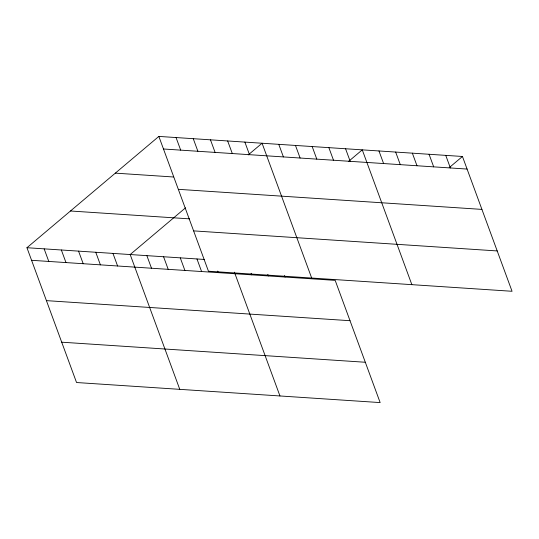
<?xml version="1.0" encoding="UTF-8"?>
<svg xmlns="http://www.w3.org/2000/svg" width="539" height="539" viewBox="0 0 539 539"><rect width="100%" height="100%" fill="white"/><g stroke="black" fill="none" stroke-linecap="round" stroke-linejoin="round"><path stroke-width="0.81" d="M31.579 260.303L335.177 280.368L380.15 402.586L76.545 382.522L26.95 247.718L158.85 136.414L462.455 156.478L512.05 291.282L208.452 271.211L158.85 136.414M185.537 207.825L130.175 254.543L179.77 389.347M248.196 154.942L262.075 143.233L311.677 278.036M348.389 161.565L362.262 149.855L411.863 284.659M449.203 167.656L462.455 156.478M163.479 148.993L467.084 169.064M115.326 173.14L173.491 176.987M178.321 189.324L481.92 209.395M70.481 210.992L189.566 218.861M193.609 230.881L497.214 250.945M26.95 247.718L204.483 259.454M46.421 300.634L350.02 320.705M61.709 342.191L365.307 362.255M445.753 155.373L450.382 167.959M429.057 154.269L433.686 166.854M412.362 153.17L416.991 165.749M395.66 152.065L400.288 164.644M378.964 150.96L383.593 163.539M345.566 148.751L350.195 161.336M328.871 147.646L333.5 160.231M312.169 146.547L316.797 159.126M295.473 145.442L300.102 158.021M278.778 144.337L283.406 156.923M244.874 142.094L249.503 154.68M284.504 275.49L285.084 277.059M227.667 140.962L232.296 153.541M267.809 274.385L268.388 275.955M210.466 139.823L215.095 152.402M251.113 273.28L251.693 274.85M193.258 138.685L197.887 151.27M234.411 272.175L279.957 395.97M176.058 137.546L180.686 150.132M217.716 271.07L218.295 272.646M196.964 258.956L201.593 271.541M180.269 257.858L184.897 270.437M163.573 256.753L168.202 269.332M146.871 255.648L151.499 268.233M112.968 253.404L117.596 265.99M95.767 252.272L100.395 264.851M78.559 251.134L83.195 263.712M61.358 249.995L65.987 262.581M44.151 248.856L48.786 261.442"/></g></svg>
